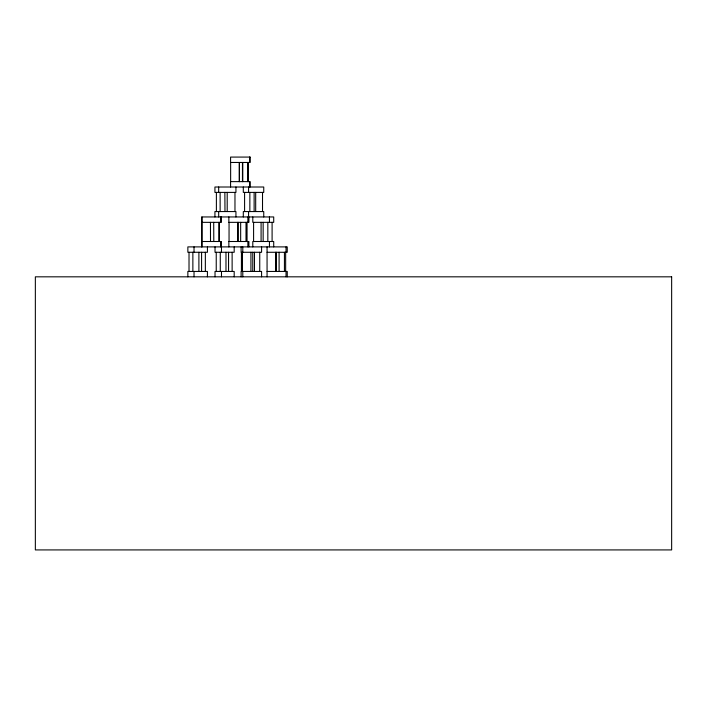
<?xml version="1.0" encoding="UTF-8"?>
<svg xmlns="http://www.w3.org/2000/svg" width="707" height="707" viewBox="0 0 707 707"><rect width="100%" height="100%" fill="white"/><g stroke="black" fill="none" stroke-linecap="round" stroke-linejoin="round"><path stroke-width="1.06" d="M201.813 222.343L221.07 222.343L221.07 216.952M201.813 241.502L221.07 241.502L221.07 246.893M267.06 252.275L287.254 252.275L287.254 246.893L187.859 246.893L187.859 252.275L207.416 252.275L207.416 246.893M267.06 271.444L287.254 271.444L287.254 276.826M286.035 246.893L286.035 252.275M286.035 271.444L286.035 276.826M285.655 252.275L285.655 271.444M284.435 252.275L284.435 271.444M279.097 252.275L279.097 271.444M276.41 252.275L276.41 271.444M275.642 252.275L275.642 271.444M273.715 246.893L273.715 241.502L252.797 241.502L252.797 246.893M272.098 222.343L272.098 241.502M269.447 216.952L269.447 222.343M269.447 241.502L269.447 246.893M267.829 222.343L267.829 241.502M267.06 246.893L267.06 276.826M263.746 216.952L263.746 211.561L243.305 211.561L243.305 216.952M263.154 222.343L263.154 241.502M262.518 192.401L262.518 211.561M261.59 246.893L261.59 252.275L241.114 252.275L241.114 246.893M261.59 276.826L261.59 271.444L241.114 271.444L241.114 276.826M261.086 222.343L261.086 241.502M259.743 252.275L259.743 271.444M255.687 192.401L255.687 211.561M254.458 252.275L254.458 271.444M254.122 192.401L254.122 211.561M253.592 222.343L253.592 241.502M252.797 216.952L252.797 222.343L273.715 222.343L273.715 216.952L201.813 216.952L201.813 246.893M252.779 252.275L252.779 271.444M250.932 252.275L250.932 271.444M250.048 187.01L250.048 181.628L230.579 181.628L230.579 187.01M249.854 192.401L249.854 211.561M249.721 157.078L249.721 162.46M249.721 181.628L249.721 187.01M248.908 216.952L248.908 222.343L228.856 222.343L228.856 216.952M248.908 246.893L248.908 241.502L228.856 241.502L228.856 246.893M248.572 187.01L248.572 192.401M248.572 211.561L248.572 216.952M248.166 162.46L248.166 181.628M247.839 162.46L247.839 181.628M247.874 216.952L247.874 222.343M247.874 241.502L247.874 246.893M247.052 222.343L247.052 241.502M246.009 222.343L246.009 241.502M244.587 192.401L244.587 211.561M243.305 187.01L243.305 192.401L263.746 192.401L263.746 187.01L214.928 187.01L214.928 192.401L235.935 192.401L235.935 187.01M242.784 162.46L242.784 181.628M242.793 246.893L242.793 252.275M242.793 271.444L242.793 276.826M242.457 162.46L242.457 181.628M242.474 252.275L242.474 271.444M241.432 252.275L241.432 271.444M240.663 222.343L240.663 241.502M239.461 162.46L239.461 181.628M239.258 162.46L239.258 181.628M238.259 222.343L238.259 241.502M237.605 222.343L237.605 241.502M235.935 216.952L235.935 211.561L214.928 211.561L214.928 216.952M234.971 192.401L234.971 211.561M234.185 246.893L234.185 252.275L215.025 252.275L215.025 246.893M234.185 276.826L234.185 271.444L215.025 271.444L215.025 276.826M232.126 252.275L232.126 271.444M230.641 162.46L230.641 181.628M229.05 222.343L229.05 241.502M228.555 252.275L228.555 271.444M227.203 192.401L227.203 211.561M225.984 252.275L225.984 271.444M224.861 192.401L224.985 211.561M221.485 246.893L221.485 252.275M221.485 271.444L221.485 276.826M220.973 216.952L220.973 222.343M220.973 241.502L220.973 246.893M220.275 252.275L220.275 271.444M220.133 192.401L220.133 211.561M219.188 222.343L219.188 241.502M219.09 222.343L219.09 241.502M218.675 187.01L218.675 192.401M218.675 211.561L218.675 216.952M216.386 192.401L216.386 211.561M216.236 252.275L216.236 271.444M213.7 222.343L213.797 241.502M210.456 222.343L210.509 241.502M207.416 276.826L207.416 271.444L187.859 271.444L187.859 276.826M205.348 252.275L205.348 271.444M201.91 216.952L201.91 246.893M201.583 252.275L201.583 271.444M198.897 252.275L198.897 271.444M194.027 246.893L194.027 252.275M194.027 271.444L194.027 276.826M192.87 252.275L192.87 271.444M189.016 252.275L189.016 271.444M250.048 157.078L230.579 157.078L230.579 162.46L250.048 162.46L250.048 157.078M671.65 276.826L35.35 276.826L35.35 549.922L671.65 549.922L671.65 276.826"/></g></svg>
